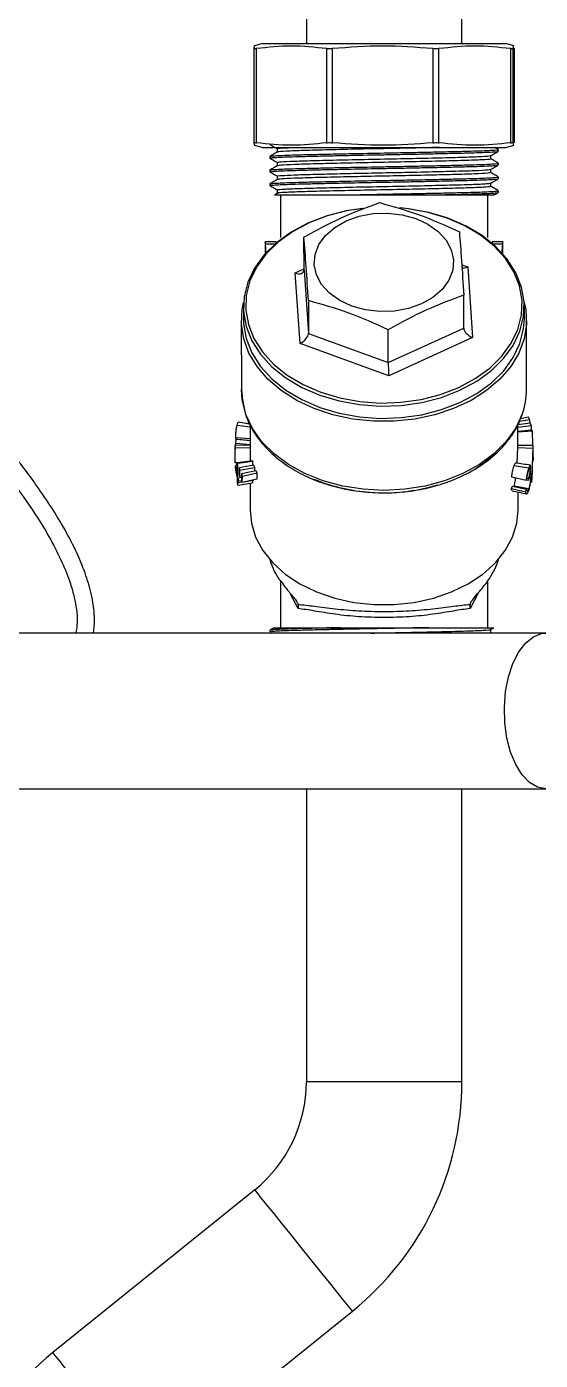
# Model space of a CAD drawing. Extents: x 75 to 2075, y 25 to 1460.
# Drawn here: x 486.9 to 561.2, y 741.3 to 933.9 of the extents above; entities that cross this region are included whole.
import ezdxf

# ---------------------------------------------------------------- set-up
doc = ezdxf.new("R2010")
doc.units = 0
doc.header["$LTSCALE"] = 5
doc.linetypes.add('SLD-KATı', pattern=[0])
doc.layers.get('0').update_dxf_attribs({"linetype": 'CONTINUOUS'})

msp = doc.modelspace()

# ---------------------------------------------------------------- linework, layer by layer
at = {"color": 7, "linetype": 'SLD-KATı'}
for p, q in [((527.377, 958.979), (527.377, 931.479)), ((549.877, 931.479), (549.877, 958.979)), ((519.876, 931.155), (519.8, 930.804)), ((519.8, 930.804), (519.8, 917.154)), ((521.044, 931.479), (519.873, 931.166)), ((520.156, 917.154), (520.156, 930.804)), ((521.044, 931.479), (526.06, 931.479)), ((526.06, 931.479), (556.211, 931.479)), ((530.296, 930.804), (530.296, 917.154)), ((531.176, 917.154), (531.176, 930.804)), ((545.673, 930.804), (545.673, 917.154)), ((546.56, 917.154), (546.56, 930.804)), ((557.381, 931.166), (556.211, 931.479)), ((556.922, 930.804), (556.922, 917.154)), ((557.298, 917.154), (557.298, 930.804)), ((557.455, 930.804), (557.455, 917.154)), ((519.8, 917.154), (519.876, 916.8)), ((519.874, 916.792), (521.044, 916.479)), ((521.044, 916.479), (556.211, 916.479)), ((522.102, 915.188), (522.102, 914.94)), ((523.176, 916.305), (523.176, 915.814)), ((554.078, 914.816), (554.078, 915.307)), ((555.144, 916.19), (554.644, 916.479)), ((555.152, 915.933), (555.152, 916.181)), ((556.211, 916.479), (557.38, 916.792)), ((523.176, 914.32), (523.176, 913.829)), ((554.078, 912.832), (554.078, 913.323)), ((555.152, 913.948), (555.152, 914.196)), ((522.102, 913.204), (522.102, 912.956)), ((523.176, 912.336), (523.176, 911.845)), ((554.078, 910.847), (554.078, 911.339)), ((555.152, 911.964), (555.152, 912.212)), ((522.102, 911.22), (522.102, 910.972)), ((523.185, 909.866), (522.761, 909.621)), ((523.176, 910.351), (523.176, 909.86)), ((523.627, 909.604), (523.627, 903.476)), ((544.799, 909.604), (532.152, 909.604)), ((553.627, 903.476), (553.627, 909.604)), ((555.152, 909.98), (555.152, 910.227)), ((523.02, 902.852), (521.43, 902.852)), ((521.44, 902.845), (521.44, 901.153)), ((521.565, 901.136), (521.45, 902.574)), ((527.042, 898.771), (527.038, 903.523)), ((555.824, 902.852), (554.234, 902.852)), ((555.676, 901.011), (555.804, 902.574)), ((555.815, 901.098), (555.815, 902.849)), ((526.462, 888.159), (525.759, 898.353)), ((527.042, 898.771), (527.675, 889.596)), ((550.729, 899.225), (551.433, 889.032)), ((527.671, 894.349), (527.675, 889.596)), ((550.148, 890.382), (550.144, 895.134)), ((518.283, 893.453), (518.285, 891.686)), ((558.91, 891.721), (558.908, 893.489)), ((517.973, 891.464), (517.981, 881.505)), ((539.228, 885.402), (539.224, 890.154)), ((539.228, 885.402), (550.148, 890.382)), ((559.231, 881.541), (559.223, 891.501)), ((527.675, 889.596), (539.228, 885.402)), ((551.433, 889.032), (539.299, 883.499)), ((539.299, 883.499), (526.462, 888.159)), ((538.585, 877.34), (538.585, 877.34)), ((538.635, 877.34), (538.635, 877.34)), ((559.8, 876.629), (557.986, 876.386)), ((558.207, 876.945), (559.64, 877.175)), ((559.527, 877.508), (558.343, 877.298)), ((559.64, 877.175), (559.63, 876.606)), ((517.362, 876.357), (519.236, 876.13)), ((519.236, 876.613), (519.239, 873.457)), ((557.989, 873.444), (557.986, 876.444)), ((557.986, 876.068), (559.885, 876.291)), ((560.02, 875.628), (557.987, 875.453)), ((557.987, 875.39), (560.031, 875.559)), ((559.885, 876.291), (559.877, 875.616)), ((560.031, 875.559), (560.104, 873.407)), ((517.052, 872.891), (517.052, 871.997)), ((519.244, 873.457), (517.057, 873.42)), ((517.057, 873.42), (517.069, 872.891)), ((517.075, 873.063), (519.26, 873.136)), ((517.077, 870.923), (517.075, 873.063)), ((517.172, 874.595), (519.238, 874.441)), ((517.178, 873.741), (519.238, 873.584)), ((519.26, 873.136), (519.261, 871.999)), ((557.886, 870.846), (557.965, 873.124)), ((557.965, 873.124), (560.15, 873.049)), ((560.169, 873.406), (557.982, 873.444)), ((560.15, 873.049), (559.963, 868.087)), ((560.028, 868.438), (560.169, 873.406)), ((517.426, 870.912), (517.077, 870.923)), ((517.432, 870.922), (517.097, 870.377)), ((519.581, 871.213), (517.432, 870.922)), ((517.451, 870.854), (519.598, 871.152)), ((517.453, 868.72), (517.451, 870.854)), ((519.24, 871.999), (519.241, 871.167)), ((519.598, 871.152), (519.598, 870.532)), ((560.177, 871.236), (560.107, 871.237)), ((560.139, 872.363), (560.177, 871.236)), ((560.178, 871.236), (560.178, 871.56)), ((517.171, 870.048), (517.365, 870.331)), ((517.365, 870.062), (517.171, 870.048)), ((517.365, 870.331), (517.366, 869.055)), ((519.779, 870.563), (517.653, 870.2)), ((517.653, 870.2), (517.671, 869.186)), ((517.755, 868.953), (517.772, 869.867)), ((517.996, 868.997), (517.755, 868.953)), ((517.772, 869.867), (519.887, 870.265)), ((520.081, 869.783), (517.989, 869.33)), ((517.989, 869.33), (518.011, 868.318)), ((518.113, 868.09), (518.135, 869.004)), ((518.135, 869.004), (520.213, 869.489)), ((519.887, 870.265), (519.878, 869.739)), ((520.213, 869.489), (520.193, 868.57)), ((559.545, 870.135), (557.421, 870.505)), ((559.74, 869.955), (559.602, 869.975)), ((517.366, 868.761), (517.367, 868.05)), ((518, 868.796), (517.453, 868.72)), ((517.454, 867.715), (517.453, 868.427)), ((517.454, 867.715), (519.601, 868.013)), ((517.572, 868.317), (518.009, 868.386)), ((517.573, 868.023), (517.572, 868.317)), ((518.105, 868.107), (517.573, 868.023)), ((520.193, 868.57), (518.113, 868.09)), ((519.707, 868.361), (518.368, 868.149)), ((519.243, 867.963), (519.247, 864.079)), ((519.6, 868.344), (519.601, 868.013)), ((519.707, 868.458), (519.707, 868.361)), ((557.034, 867.226), (559.114, 866.747)), ((559.162, 868.387), (557.077, 868.855)), ((559.255, 867.065), (557.161, 867.512)), ((557.371, 868.778), (557.371, 868.789)), ((557.371, 868.778), (557.625, 868.732)), ((557.427, 867.597), (559.551, 867.228)), ((559.188, 868.446), (559.488, 868.391)), ((559.3, 868.706), (559.488, 868.672)), ((559.488, 868.672), (559.488, 868.391)), ((559.62, 868.721), (559.798, 868.697)), ((557.997, 864.113), (557.995, 866.706)), ((559.308, 866.886), (559.356, 866.876)), ((523.627, 853.884), (523.627, 847.104)), ((553.627, 847.104), (553.627, 853.881)), ((562.017, 846.317), (481.277, 846.317)), ((522.102, 846.729), (522.102, 846.481)), ((522.111, 846.472), (522.379, 846.317)), ((532.428, 847.104), (545.075, 847.104)), ((554.069, 846.843), (554.494, 847.089)), ((554.078, 846.357), (554.078, 846.848)), ((554.157, 846.317), (554.078, 846.362)), ((481.277, 823.817), (562.017, 823.817)), ((527.377, 823.817), (527.377, 781.479)), ((549.877, 781.479), (549.877, 823.817)), ((519.923, 765.903), (490.718, 742.38)), ((504.832, 724.857), (534.037, 748.38))]:
    msp.add_line(p, q, dxfattribs=at)
at = {"color": 8, "linetype": 'SLD-KATı'}
for p, q in [((521.45, 902.574), (522.892, 902.574)), ((554.316, 902.574), (555.804, 902.574)), ((525.759, 898.353), (527.042, 898.938)), ((549.86, 899.541), (550.729, 899.225)), ((526.173, 849.882), (525.05, 852.064)), ((552.209, 852.096), (551.067, 849.882)), ((549.877, 781.479), (527.377, 781.479))]:
    msp.add_line(p, q, dxfattribs=at)
at = {"color": 7, "linetype": 'SLD-KATı', "flags": 128}
for points in [[(535.511, 907.666), (533.117, 907.3), (530.263, 906.566), (527.595, 905.541), (525.173, 904.245), (523.05, 902.709), (521.275, 900.967), (519.887, 899.057), (518.917, 897.023), (518.387, 894.909), (518.308, 892.763), (518.682, 890.632), (519.501, 888.566), (520.746, 886.608), (522.39, 884.805), (524.397, 883.194), (526.72, 881.814), (529.309, 880.693), (532.105, 879.858), (535.046, 879.328), (538.067, 879.113), (541.099, 879.219), (544.075, 879.643), (546.929, 880.376), (549.597, 881.402)], [(535.604, 907.674), (533.201, 907.308), (530.391, 906.586), (527.764, 905.576), (525.379, 904.3), (523.289, 902.788), (521.542, 901.073), (520.175, 899.192), (519.22, 897.189), (518.697, 895.107), (518.62, 892.994), (518.988, 890.897), (519.794, 888.862), (521.021, 886.935), (522.64, 885.159), (524.615, 883.573), (526.903, 882.214), (529.452, 881.111), (532.205, 880.289), (535.101, 879.766), (538.075, 879.555), (541.06, 879.659), (543.991, 880.077), (546.801, 880.799), (549.428, 881.809)], [(549.428, 881.809), (551.813, 883.084), (553.902, 884.596), (555.65, 886.312), (557.017, 888.192), (557.972, 890.196), (558.494, 892.277), (558.572, 894.39), (558.204, 896.488), (557.397, 898.522), (556.171, 900.45), (554.552, 902.226), (552.577, 903.811), (550.289, 905.171), (547.74, 906.274), (544.987, 907.096), (542.091, 907.618), (540.878, 907.743)], [(549.597, 881.402), (552.019, 882.697), (554.142, 884.233), (555.916, 885.976), (557.305, 887.885), (558.275, 889.92), (558.805, 892.034), (558.884, 894.18), (558.51, 896.31), (557.691, 898.377), (556.446, 900.334), (554.801, 902.138), (552.795, 903.748), (550.472, 905.129), (547.883, 906.249), (545.087, 907.084), (542.146, 907.615), (540.936, 907.74)], [(544.052, 893.888), (542.17, 893.215), (540.132, 892.834), (538.026, 892.76), (535.945, 892.998), (533.98, 893.536), (532.216, 894.352), (530.731, 895.409), (529.589, 896.661), (528.841, 898.055), (528.519, 899.528), (528.636, 901.016), (529.189, 902.455), (530.153, 903.781), (531.486, 904.936), (533.129, 905.871), (535.011, 906.544), (537.049, 906.925), (539.154, 906.999), (541.235, 906.761), (543.201, 906.223), (544.965, 905.407), (546.45, 904.35), (547.591, 903.097), (548.34, 901.704), (548.662, 900.231), (548.544, 898.743), (547.991, 897.304), (547.027, 895.978), (545.695, 894.823), (544.052, 893.888)], [(558.889, 894.103), (559.1, 893.078), (559.208, 890.95), (558.877, 888.834), (558.114, 886.774), (556.935, 884.814), (555.364, 882.997), (553.437, 881.36), (551.193, 879.939), (548.681, 878.765), (545.954, 877.861), (543.07, 877.247), (540.09, 876.937), (537.079, 876.937), (534.101, 877.247), (531.218, 877.861), (528.492, 878.765), (525.982, 879.939), (523.741, 881.36), (521.816, 882.997), (520.249, 884.814), (519.073, 886.774), (518.313, 888.834), (517.986, 890.95), (518.098, 893.078), (518.301, 894.067)], [(518.285, 891.686), (518.309, 890.995), (518.683, 888.865), (519.502, 886.798), (520.748, 884.841), (522.392, 883.037), (524.398, 881.427), (526.722, 880.046), (529.31, 878.926), (532.107, 878.091), (535.048, 877.56), (538.068, 877.345), (541.101, 877.451), (544.077, 877.875), (546.931, 878.609), (549.599, 879.634)], [(549.599, 879.634), (552.021, 880.93), (554.143, 882.466), (555.918, 884.208), (557.306, 886.118), (558.276, 888.152), (558.807, 890.266), (558.91, 891.721)], [(519.247, 864.079), (519.428, 862.219), (520.043, 860.2), (521.081, 858.27), (522.517, 856.473), (524.319, 854.848), (526.445, 853.434), (528.849, 852.262), (531.475, 851.359), (534.263, 850.745), (537.15, 850.435), (540.07, 850.435), (542.958, 850.745), (545.747, 851.359), (548.374, 852.262), (550.779, 853.434), (552.909, 854.848), (554.714, 856.473), (556.153, 858.27), (557.194, 860.2), (557.812, 862.219), (557.997, 864.113)]]:
    msp.add_lwpolyline(points, dxfattribs=at)
at = {"color": 8, "linetype": 'SLD-KATı', "flags": 128}
for points in [[(558.58, 877.896), (557.617, 875.875), (556.244, 873.971), (554.492, 872.229), (552.4, 870.686), (550.012, 869.377), (547.378, 868.328), (544.557, 867.562), (541.607, 867.095), (538.594, 866.939), (535.58, 867.095), (532.632, 867.562), (529.812, 868.328), (527.18, 869.377), (524.794, 870.686), (522.704, 872.229), (520.956, 873.971), (519.586, 875.875), (518.625, 877.9), (518.093, 880.003), (517.981, 881.505)], [(554.683, 872.352), (552.909, 870.756), (551.684, 869.889)], [(562.017, 823.817), (560.808, 824.047), (559.648, 824.728), (558.586, 825.833), (557.663, 827.316), (556.919, 829.116), (556.384, 831.159), (556.079, 833.363), (556.018, 835.636), (556.202, 837.887), (556.624, 840.021), (557.267, 841.953), (558.104, 843.603), (559.102, 844.903), (560.219, 845.801), (561.41, 846.259), (562.04, 846.317)], [(534.037, 748.38), (533.892, 748.56), (533.465, 749.09), (532.772, 749.951), (531.842, 751.105), (530.713, 752.507), (529.431, 754.099), (528.048, 755.815), (526.622, 757.586), (525.211, 759.338), (523.872, 761), (522.66, 762.505), (521.625, 763.79), (520.81, 764.802), (520.246, 765.501), (519.959, 765.858), (519.923, 765.903)], [(504.832, 724.857), (504.687, 725.037), (504.26, 725.567), (503.567, 726.428), (502.637, 727.583), (501.508, 728.984), (500.226, 730.576), (498.843, 732.292), (497.417, 734.063), (496.006, 735.815), (494.667, 737.477), (493.455, 738.982), (492.42, 740.267), (491.605, 741.279), (491.042, 741.979), (490.754, 742.335), (490.718, 742.38)]]:
    msp.add_lwpolyline(points, dxfattribs=at)
at = {"color": 7, "linetype": 'SLD-KATı'}
for centre, radius, start, end in [((548.616, 881.557), 10.616, 339.82428, 359.91544), ((548.581, 873.622), 11.615, 17.81383, 19.54768), ((548.786, 873.686), 11.401, 13.21097, 14.96253), ((546.046, 873.246), 14.175, 9.39185, 9.6737), ((527.861, 873.779), 10.81, 181.90427, 183.79787), ((528.912, 873.778), 9.674, 181.90067, 183.80156), ((548.371, 873.791), 9.617, 356.02003, 357.93238), ((549.41, 873.795), 10.766, 356.02467, 357.92589), ((527.301, 873.577), 10.22, 195.05748, 195.45276), ((532.406, 874.679), 13.285, 195.12594, 195.39907), ((528.058, 871.373), 11.006, 185.18955, 193.72481), ((528.128, 871.68), 11.078, 188.47447, 193.70932), ((528.833, 874.018), 11.814, 198.85924, 200.57352), ((528.854, 873.064), 11.836, 199.12369, 200.32408), ((529.049, 874.098), 12.044, 203.31942, 205.02068), ((529.85, 874.004), 10.642, 198.86251, 200.57261), ((530.235, 874.163), 11.058, 203.33464, 204.99971), ((528.333, 870.722), 11.287, 193.69415, 195.44998), ((528.498, 871.772), 11.459, 195.44786, 197.55348), ((528.545, 871.493), 11.508, 195.45232, 197.54902), ((529.281, 873.238), 12.298, 203.58148, 204.74458), ((538.227, 892.332), 25.694, 247.59699, 265.19929), ((538.828, 893.125), 26.493, 277.01765, 286.6265), ((547.049, 871.834), 10.998, 335.22805, 336.85874), ((547.708, 872.006), 12.56, 335.2449, 336.83385), ((548.124, 873.354), 12.104, 335.76928, 337.4867), ((549.103, 870.278), 11.078, 348.59414, 350.44119), ((531.382, 859.655), 9.68, 196.26051, 214.15943), ((545.857, 859.673), 9.693, 325.76631, 343.83297), ((507.377, 781.479), 20, 308.84955, 0), ((507.377, 781.479), 42.5, 308.84955, 0), ((517.377, 709.282), 42.5, 128.84955, 180)]:
    msp.add_arc(centre, radius, start, end, dxfattribs=at)
for centre, major_axis, ratio, start_param, end_param in [((525.758, 899.237), (1.216, -0.724), 0.5658657, 5.037973, 6.6087693), ((550.729, 900.109), (1.123, 0.846), 0.542542, 3.4809341, 4.324985), ((551.432, 889.915), (1.216, -0.724), 0.5658657, 3.4671766, 5.037973), ((526.461, 889.043), (1.123, 0.846), 0.542542, 4.324985, 5.8957813), ((539.298, 884.382), (-0.054, 1.349), 0.0336564, 0.712988, 2.2837843)]:
    msp.add_ellipse(centre, major_axis=major_axis, ratio=ratio, start_param=start_param, end_param=end_param, dxfattribs=at)
for points, knots in [([(496.591, 846.317), (496.66, 846.964), (496.8, 848.278), (496.608, 850.207), (496.195, 852.455), (495.377, 855.161), (494.024, 858.356), (491.713, 862.714), (488.472, 867.637), (484.205, 873.186), (479.716, 878.433), (475, 883.504), (470.005, 888.543), (464.898, 893.421), (459.695, 898.157), (454.516, 902.688), (449.15, 907.212), (443.377, 911.903), (437.447, 916.542), (431.569, 920.975), (425.833, 925.141), (420.272, 929.025), (415.817, 932.001), (412.455, 934.164), (409.952, 935.731), (407.503, 937.213), (404.981, 938.681), (402.407, 940.104), (399.672, 941.515), (398.092, 942.21), (397.241, 942.584)], [0, 0, 0, 0, 0.0138803, 0.028194, 0.0412216, 0.0626625, 0.087892, 0.1138053, 0.164805, 0.2081316, 0.2549721, 0.3025628, 0.3450129, 0.3941891, 0.4402702, 0.481455, 0.5271779, 0.575581, 0.6248065, 0.6726794, 0.7189884, 0.7649775, 0.8102895, 0.8322728, 0.8538541, 0.8785789, 0.9019658, 0.9296875, 0.9621268, 1, 1, 1, 1]), ([(396.28, 940.276), (397.077, 939.926), (398.56, 939.274), (401.278, 937.875), (404.002, 936.365), (406.62, 934.829), (408.925, 933.425), (411.063, 932.085), (414.133, 930.114), (418.33, 927.321), (423.682, 923.602), (429.202, 919.613), (434.863, 915.37), (440.598, 910.914), (446.243, 906.366), (451.534, 901.946), (456.555, 897.599), (461.334, 893.304), (465.915, 889.013), (470.102, 884.913), (474.13, 880.779), (478.048, 876.528), (481.788, 872.163), (485.317, 867.671), (488.169, 863.594), (490.439, 859.81), (492.051, 856.646), (493.166, 853.852), (493.822, 851.562), (494.156, 849.681), (494.311, 847.953), (494.127, 846.821), (494.045, 846.317)], [0, 0, 0, 0, 0.0371582, 0.0691301, 0.1015733, 0.1281017, 0.1490081, 0.168115, 0.1875342, 0.2319503, 0.2771329, 0.3225206, 0.3692504, 0.4175036, 0.4653273, 0.5112937, 0.552548, 0.5956697, 0.6378058, 0.6766795, 0.7121808, 0.7532252, 0.7930251, 0.8288319, 0.87024, 0.8960955, 0.9215609, 0.9458315, 0.9610986, 0.9737923, 0.9883247, 1, 1, 1, 1]), ([(519.8, 930.804), (519.811, 930.794), (519.835, 930.774), (519.993, 930.783), (520.12, 930.8), (520.156, 930.804)], [0, 0, 0, 0, 0.4171146, 0.8343239, 1, 1, 1, 1]), ([(520.156, 930.804), (521.846, 930.985), (525.226, 931.348), (528.606, 930.985), (530.296, 930.804)], [0, 0, 0, 0, 0.49999961, 1, 1, 1, 1]), ([(530.296, 930.804), (530.401, 930.794), (530.61, 930.774), (530.933, 930.783), (531.122, 930.8), (531.176, 930.804)], [0, 0, 0, 0, 0.417112, 0.83432592, 1, 1, 1, 1]), ([(531.176, 930.804), (533.58, 930.985), (538.412, 931.348), (543.245, 930.986), (545.673, 930.804)], [0, 0, 0, 0, 0.4975917, 1, 1, 1, 1]), ([(545.673, 930.804), (545.809, 930.794), (546.082, 930.774), (546.38, 930.783), (546.52, 930.8), (546.56, 930.804)], [0, 0, 0, 0, 0.4171105, 0.8343217, 1, 1, 1, 1]), ([(546.56, 930.804), (548.279, 930.985), (551.733, 931.348), (555.187, 930.986), (556.922, 930.804)], [0, 0, 0, 0, 0.4975905, 1, 1, 1, 1]), ([(556.922, 930.804), (557.01, 930.794), (557.187, 930.774), (557.285, 930.783), (557.295, 930.8), (557.298, 930.804)], [0, 0, 0, 0, 0.417111, 0.834318, 1, 1, 1, 1]), ([(557.298, 930.804), (557.324, 931.042), (557.35, 931.287), (557.377, 931.159), (557.378, 931.155)], [0, 0, 0, 0, 0.9681213, 1, 1, 1, 1]), ([(519.8, 917.154), (519.811, 917.164), (519.835, 917.184), (519.993, 917.175), (520.12, 917.159), (520.156, 917.154)], [0, 0, 0, 0, 0.4171129, 0.8343228, 1, 1, 1, 1]), ([(530.296, 917.154), (528.606, 916.973), (525.226, 916.61), (521.846, 916.973), (520.156, 917.154)], [0, 0, 0, 0, 0.50000039, 1, 1, 1, 1]), ([(530.296, 917.154), (530.401, 917.164), (530.61, 917.184), (530.933, 917.175), (531.122, 917.159), (531.176, 917.154)], [0, 0, 0, 0, 0.41711026, 0.83432489, 1, 1, 1, 1]), ([(545.673, 917.154), (543.268, 916.973), (538.436, 916.61), (533.604, 916.972), (531.176, 917.154)], [0, 0, 0, 0, 0.4975904, 1, 1, 1, 1]), ([(545.673, 917.154), (545.809, 917.164), (546.082, 917.184), (546.38, 917.175), (546.52, 917.159), (546.56, 917.154)], [0, 0, 0, 0, 0.4171088, 0.8343207, 1, 1, 1, 1]), ([(556.922, 917.154), (555.203, 916.973), (551.75, 916.61), (548.296, 916.972), (546.56, 917.154)], [0, 0, 0, 0, 0.49759139, 1, 1, 1, 1]), ([(556.922, 917.154), (557.01, 917.164), (557.187, 917.184), (557.285, 917.175), (557.295, 917.159), (557.298, 917.154)], [0, 0, 0, 0, 0.4171093, 0.834317, 1, 1, 1, 1]), ([(557.378, 916.8), (557.378, 916.797), (557.351, 916.67), (557.324, 916.915), (557.298, 917.154)], [0, 0, 0, 0, 0.02250121, 1, 1, 1, 1]), ([(523.186, 915.819), (523.006, 915.715), (522.648, 915.509), (522.29, 915.302), (522.111, 915.198)], [0, 0, 0, 0, 0.4999999, 1, 1, 1, 1]), ([(522.122, 916.909), (522.297, 916.807), (522.649, 916.604), (523, 916.401), (523.176, 916.3)], [0, 0, 0, 0, 0.4989853, 1, 1, 1, 1]), ([(522.159, 914.94), (522.15, 914.95), (522.126, 914.976), (522.6, 915.022), (523.536, 915.077), (524.911, 915.131), (526.684, 915.183), (528.781, 915.234), (531.177, 915.289), (534.415, 915.357), (537.877, 915.423), (541.258, 915.485), (543.861, 915.537), (546.358, 915.59), (548.698, 915.644), (550.763, 915.694), (552.499, 915.747), (553.834, 915.802), (554.722, 915.857), (555.15, 915.9), (555.108, 915.925), (555.096, 915.933)], [0, 0, 0, 0, 0.0291613, 0.0836443, 0.1365911, 0.1910733, 0.2440216, 0.2985052, 0.3514521, 0.405934, 0.4995997, 0.5505858, 0.6015713, 0.6539232, 0.706871, 0.7613549, 0.8143017, 0.8687841, 0.9217311, 0.9762137, 1, 1, 1, 1]), ([(522.163, 915.198), (522.16, 915.204), (522.147, 915.228), (522.606, 915.27), (523.534, 915.325), (524.911, 915.379), (526.684, 915.431), (528.781, 915.482), (531.177, 915.537), (534.415, 915.605), (537.877, 915.671), (541.258, 915.733), (543.861, 915.785), (546.358, 915.838), (548.698, 915.892), (550.763, 915.943), (552.499, 915.995), (553.834, 916.05), (554.722, 916.105), (555.15, 916.148), (555.108, 916.173), (555.096, 916.181)], [0, 0, 0, 0, 0.0190562, 0.0741063, 0.1276042, 0.1826534, 0.2361529, 0.2912036, 0.3447016, 0.3997506, 0.4943912, 0.545908, 0.5974242, 0.650321, 0.70382, 0.7588709, 0.8123689, 0.8674183, 0.9209164, 0.9759662, 1, 1, 1, 1]), ([(523.245, 914.32), (523.326, 914.348), (523.499, 914.407), (525.497, 914.505), (528.667, 914.597), (532.791, 914.696), (537.451, 914.795), (542.23, 914.887), (546.65, 914.989), (550.366, 915.081), (552.881, 915.179), (554.089, 915.254), (553.959, 915.294), (553.933, 915.302)], [0, 0, 0, 0, 0.0871774, 0.1867121, 0.2840641, 0.3831319, 0.4820097, 0.5794899, 0.6790501, 0.7766315, 0.8753792, 0.9745477, 1, 1, 1, 1]), ([(523.339, 916.304), (523.298, 916.315), (523.142, 916.358), (523.931, 916.418), (525.224, 916.465), (525.615, 916.479)], [0, 0, 0, 0, 0.1971621, 0.756488, 1, 1, 1, 1]), ([(546.623, 916.479), (545.868, 916.461), (543.787, 916.409), (539.709, 916.325), (534.96, 916.233), (530.541, 916.131), (526.84, 916.038), (524.346, 915.941), (523.155, 915.866), (523.29, 915.827), (523.316, 915.819)], [0, 0, 0, 0, 0.0836665, 0.230912, 0.3761377, 0.5244356, 0.6697554, 0.8168799, 0.9645667, 1, 1, 1, 1]), ([(554.069, 915.302), (554.248, 915.406), (554.607, 915.613), (554.965, 915.82), (555.144, 915.923)], [0, 0, 0, 0, 0.4999868, 1, 1, 1, 1]), ([(523.185, 913.834), (523.006, 913.731), (522.648, 913.524), (522.29, 913.317), (522.11, 913.214)], [0, 0, 0, 0, 0.4999934, 1, 1, 1, 1]), ([(522.111, 914.931), (522.29, 914.827), (522.645, 914.622), (523, 914.417), (523.176, 914.315)], [0, 0, 0, 0, 0.5041964, 1, 1, 1, 1]), ([(522.159, 912.956), (522.15, 912.965), (522.126, 912.992), (522.6, 913.037), (523.536, 913.092), (524.911, 913.147), (526.684, 913.199), (528.781, 913.25), (531.177, 913.304), (534.415, 913.373), (537.877, 913.438), (541.258, 913.501), (543.861, 913.553), (546.358, 913.606), (548.698, 913.66), (550.763, 913.71), (552.499, 913.763), (553.834, 913.817), (554.722, 913.872), (555.15, 913.916), (555.108, 913.941), (555.096, 913.948)], [0, 0, 0, 0, 0.0291613, 0.0836443, 0.1365911, 0.1910733, 0.2440216, 0.2985052, 0.3514521, 0.405934, 0.4995997, 0.5505858, 0.6015713, 0.6539232, 0.706871, 0.7613549, 0.8143017, 0.8687841, 0.9217311, 0.9762137, 1, 1, 1, 1]), ([(522.163, 913.214), (522.16, 913.22), (522.146, 913.243), (522.606, 913.285), (523.534, 913.34), (524.911, 913.395), (526.684, 913.447), (528.781, 913.498), (531.177, 913.552), (534.415, 913.621), (537.877, 913.686), (541.258, 913.749), (543.861, 913.801), (546.358, 913.854), (548.698, 913.908), (550.763, 913.958), (552.499, 914.011), (553.834, 914.065), (554.722, 914.12), (555.15, 914.164), (555.108, 914.189), (555.096, 914.196)], [0, 0, 0, 0, 0.0193069, 0.074343, 0.1278272, 0.1828624, 0.2363482, 0.2913848, 0.3448691, 0.399904, 0.4945204, 0.5460241, 0.5975271, 0.6504104, 0.7038957, 0.7589326, 0.8124168, 0.8674522, 0.9209367, 0.9759723, 1, 1, 1, 1]), ([(523.222, 912.335), (523.207, 912.338), (523.023, 912.369), (523.739, 912.428), (525.422, 912.518), (528.196, 912.6), (531.703, 912.686), (535.73, 912.776), (540.144, 912.86), (544.622, 912.956), (548.721, 913.055), (551.842, 913.146), (553.729, 913.24), (553.873, 913.294), (553.934, 913.317)], [0, 0, 0, 0, 0.0077261, 0.0950994, 0.1836245, 0.2702378, 0.3579041, 0.4463519, 0.5328001, 0.6317232, 0.7306447, 0.8280019, 0.9274988, 1, 1, 1, 1]), ([(553.913, 914.816), (553.956, 914.805), (554.115, 914.762), (552.893, 914.683), (550.363, 914.585), (546.65, 914.493), (542.23, 914.391), (537.451, 914.298), (532.791, 914.2), (528.665, 914.101), (525.503, 914.009), (523.556, 913.915), (523.382, 913.859), (523.307, 913.835)], [0, 0, 0, 0, 0.0362969, 0.1354788, 0.23424, 0.3318346, 0.4314083, 0.5289019, 0.627793, 0.7268744, 0.8242396, 0.9237878, 1, 1, 1, 1]), ([(554.069, 913.318), (554.248, 913.421), (554.607, 913.628), (554.965, 913.835), (555.144, 913.939)], [0, 0, 0, 0, 0.4999868, 1, 1, 1, 1]), ([(555.144, 914.206), (554.964, 914.309), (554.609, 914.515), (554.254, 914.72), (554.078, 914.821)], [0, 0, 0, 0, 0.5043326, 1, 1, 1, 1]), ([(522.111, 912.946), (522.29, 912.843), (522.645, 912.638), (523, 912.433), (523.176, 912.331)], [0, 0, 0, 0, 0.5041899, 1, 1, 1, 1]), ([(523.186, 911.85), (523.006, 911.747), (522.648, 911.54), (522.29, 911.333), (522.111, 911.229)], [0, 0, 0, 0, 0.4999719, 1, 1, 1, 1]), ([(522.159, 910.972), (522.15, 910.981), (522.126, 911.007), (522.6, 911.053), (523.536, 911.108), (524.911, 911.162), (526.684, 911.215), (528.781, 911.265), (531.177, 911.32), (534.415, 911.389), (537.877, 911.454), (541.258, 911.516), (543.861, 911.568), (546.358, 911.622), (548.698, 911.675), (550.763, 911.726), (552.499, 911.779), (553.834, 911.833), (554.722, 911.888), (555.15, 911.931), (555.108, 911.956), (555.096, 911.964)], [0, 0, 0, 0, 0.0291613, 0.0836444, 0.1365911, 0.1910733, 0.2440216, 0.2985052, 0.3514521, 0.405934, 0.4995997, 0.5505858, 0.6015713, 0.6539232, 0.706871, 0.7613549, 0.8143017, 0.8687841, 0.9217311, 0.9762137, 1, 1, 1, 1]), ([(522.163, 911.23), (522.16, 911.235), (522.147, 911.259), (522.606, 911.301), (523.534, 911.356), (524.911, 911.41), (526.684, 911.463), (528.781, 911.514), (531.177, 911.568), (534.415, 911.637), (537.877, 911.702), (541.258, 911.764), (543.861, 911.816), (546.358, 911.87), (548.698, 911.923), (550.763, 911.974), (552.499, 912.027), (553.834, 912.081), (554.722, 912.136), (555.15, 912.18), (555.108, 912.204), (555.096, 912.212)], [0, 0, 0, 0, 0.0190536, 0.0741039, 0.1276019, 0.1826513, 0.2361509, 0.2912018, 0.3446999, 0.399749, 0.4943899, 0.5459068, 0.5974231, 0.6503201, 0.7038192, 0.7588703, 0.8123684, 0.867418, 0.9209163, 0.9759661, 1, 1, 1, 1]), ([(553.989, 912.831), (553.924, 912.805), (553.782, 912.747), (551.848, 912.65), (548.72, 912.558), (544.622, 912.46), (540.145, 912.364), (535.729, 912.28), (531.705, 912.19), (528.187, 912.104), (525.457, 912.022), (523.63, 911.933), (523.344, 911.877), (523.205, 911.85)], [0, 0, 0, 0, 0.0831492, 0.1826813, 0.2800731, 0.3790296, 0.4779879, 0.5644668, 0.652946, 0.7406433, 0.8272873, 0.9158438, 1, 1, 1, 1]), ([(523.315, 910.351), (523.274, 910.359), (523.078, 910.399), (524.173, 910.474), (526.556, 910.573), (530.172, 910.665), (534.532, 910.767), (539.296, 910.86), (543.99, 910.957), (548.189, 911.057), (551.472, 911.148), (553.603, 911.246), (553.872, 911.305), (553.997, 911.333)], [0, 0, 0, 0, 0.0261153, 0.1250692, 0.2240674, 0.3214623, 0.42101, 0.5187121, 0.6173161, 0.7165744, 0.8138347, 0.9132955, 1, 1, 1, 1]), ([(554.069, 911.333), (554.248, 911.437), (554.607, 911.644), (554.965, 911.851), (555.144, 911.954)], [0, 0, 0, 0, 0.4999933, 1, 1, 1, 1]), ([(555.144, 912.221), (554.965, 912.325), (554.609, 912.53), (554.254, 912.735), (554.078, 912.837)], [0, 0, 0, 0, 0.5042513, 1, 1, 1, 1]), ([(522.111, 910.962), (522.29, 910.859), (522.645, 910.653), (523, 910.448), (523.176, 910.346)], [0, 0, 0, 0, 0.5041833, 1, 1, 1, 1]), ([(532.152, 909.604), (531.37, 909.604), (529.806, 909.604), (527.728, 909.604), (525.918, 909.604), (524.445, 909.604), (523.412, 909.604), (522.814, 909.604), (522.784, 909.604), (522.77, 909.604)], [0, 0, 0, 0, 0.143701, 0.2874024, 0.4349894, 0.5829333, 0.735336, 0.8805984, 1, 1, 1, 1]), ([(554.072, 910.847), (553.937, 910.816), (553.664, 910.753), (551.477, 910.652), (548.187, 910.561), (543.991, 910.461), (539.296, 910.364), (534.532, 910.271), (530.173, 910.169), (526.552, 910.077), (524.187, 909.978), (523.096, 909.907), (523.257, 909.87), (523.278, 909.866)], [0, 0, 0, 0, 0.0973141, 0.1968141, 0.2941127, 0.39341, 0.4920528, 0.5897933, 0.6893801, 0.7868134, 0.8858505, 0.9848433, 1, 1, 1, 1]), ([(532.152, 909.604), (532.98, 909.622), (535.054, 909.665), (538.169, 909.723), (541.258, 909.78), (543.861, 909.832), (546.358, 909.885), (548.698, 909.939), (550.763, 909.989), (552.499, 910.042), (553.834, 910.097), (554.722, 910.152), (555.15, 910.195), (555.108, 910.22), (555.096, 910.227)], [0, 0, 0, 0, 0.08115981, 0.20345739, 0.28461762, 0.36577688, 0.44911129, 0.53339418, 0.62012223, 0.70440351, 0.79112909, 0.87541079, 0.96213678, 1, 1, 1, 1]), ([(544.799, 909.604), (545.602, 909.621), (547.208, 909.656), (549.374, 909.707), (551.296, 909.756), (552.905, 909.809), (554.129, 909.864), (554.88, 909.919), (555.202, 909.956), (555.13, 909.977), (555.12, 909.98)], [0, 0, 0, 0, 0.1347963, 0.2695929, 0.4080004, 0.5479815, 0.6920216, 0.8320049, 0.9760475, 1, 1, 1, 1]), ([(554.475, 909.604), (554.486, 909.604), (554.552, 909.604), (554.245, 909.604), (553.539, 909.604), (552.358, 909.604), (550.797, 909.604), (548.865, 909.604), (546.846, 909.604), (545.411, 909.604), (544.799, 909.604)], [0, 0, 0, 0, 0.02885652, 0.16849562, 0.31200184, 0.45473722, 0.6016114, 0.74434087, 0.89102411, 1, 1, 1, 1]), ([(555.144, 910.237), (554.964, 910.341), (554.609, 910.546), (554.254, 910.751), (554.078, 910.853)], [0, 0, 0, 0, 0.5043413, 1, 1, 1, 1]), ([(554.484, 909.588), (554.525, 909.612), (554.745, 909.739), (554.965, 909.866), (555.144, 909.97)], [0, 0, 0, 0, 0.18619664, 1, 1, 1, 1]), ([(527.038, 903.523), (528.858, 904.518), (532.497, 906.508), (536.138, 907.838), (537.958, 908.503)], [0, 0, 0, 0, 0.4999999, 1, 1, 1, 1]), ([(537.958, 908.503), (539.865, 907.975), (543.715, 906.907), (547.567, 905.18), (549.511, 904.309)], [0, 0, 0, 0, 0.4952155, 1, 1, 1, 1]), ([(549.511, 904.309), (549.615, 902.958), (549.826, 900.231), (550.037, 896.844), (550.144, 895.134)], [0, 0, 0, 0, 0.4952158, 1, 1, 1, 1]), ([(521.45, 902.574), (521.448, 902.63), (521.445, 902.742), (521.44, 902.835), (521.44, 902.842), (521.44, 902.845)], [0, 0, 0, 0, 0.3497358, 0.6982289, 1, 1, 1, 1]), ([(527.671, 894.349), (527.566, 896.027), (527.355, 899.416), (527.144, 902.146), (527.038, 903.523)], [0, 0, 0, 0, 0.4952171, 1, 1, 1, 1]), ([(555.804, 902.574), (555.806, 902.63), (555.809, 902.743), (555.814, 902.838), (555.814, 902.845), (555.815, 902.849)], [0, 0, 0, 0, 0.3343627, 0.6675417, 1, 1, 1, 1]), ([(539.224, 890.154), (537.317, 891.011), (533.466, 892.739), (529.615, 893.809), (527.671, 894.349)], [0, 0, 0, 0, 0.4952167, 1, 1, 1, 1]), ([(550.144, 895.134), (548.324, 894.469), (544.683, 893.139), (541.044, 891.149), (539.224, 890.154)], [0, 0, 0, 0, 0.5000005, 1, 1, 1, 1]), ([(517.981, 881.506), (518.121, 880.186), (518.383, 877.703), (520.22, 874.486), (522.501, 872.019), (525.038, 870.154), (527.762, 868.721), (530.699, 867.648), (533.786, 866.932), (536.94, 866.575), (540.085, 866.568), (543.148, 866.895), (546.104, 867.543), (549.147, 868.588), (552.42, 870.263), (555.083, 872.368), (556.957, 874.606), (558.019, 876.271), (558.376, 877.381), (558.5, 877.764)], [0, 0, 0, 0, 0.08949399, 0.1683127, 0.23645993, 0.29513817, 0.35159253, 0.40715212, 0.46183327, 0.51565869, 0.56867217, 0.62089249, 0.67233161, 0.72503943, 0.79152009, 0.87401529, 0.92141548, 0.97288127, 1, 1, 1, 1]), ([(517.362, 876.357), (517.396, 876.478), (517.463, 876.708), (517.539, 876.819), (517.562, 876.783), (517.563, 876.782)], [0, 0, 0, 0, 0.5174047, 0.9848842, 1, 1, 1, 1]), ([(519.236, 876.525), (519.033, 876.556), (518.471, 876.643), (517.909, 876.731), (517.551, 876.787)], [0, 0, 0, 0, 0.36172784, 1, 1, 1, 1]), ([(517.172, 874.595), (517.173, 874.692), (517.176, 874.881), (517.199, 875.243), (517.238, 875.66), (517.294, 876.053), (517.342, 876.271), (517.362, 876.357)], [0, 0, 0, 0, 0.1853494, 0.3620053, 0.548835, 0.8221788, 1, 1, 1, 1]), ([(517.159, 873.421), (517.159, 873.43), (517.163, 873.528), (517.171, 873.639), (517.178, 873.741)], [0, 0, 0, 0, 0.0868109, 1, 1, 1, 1]), ([(517.197, 874.339), (517.191, 874.351), (517.177, 874.374), (517.173, 874.495), (517.172, 874.579), (517.172, 874.595)], [0, 0, 0, 0, 0.4248467, 0.8880219, 1, 1, 1, 1]), ([(517.178, 873.741), (517.185, 873.828), (517.197, 873.985), (517.218, 874.184), (517.232, 874.29), (517.238, 874.333)], [0, 0, 0, 0, 0.4284744, 0.7726803, 1, 1, 1, 1]), ([(517.184, 874.337), (517.551, 874.307), (518.236, 874.25), (518.92, 874.192), (519.238, 874.166)], [0, 0, 0, 0, 0.5358788, 1, 1, 1, 1]), ([(557.421, 870.505), (557.46, 870.609), (557.538, 870.816), (557.591, 870.861), (557.618, 870.883)], [0, 0, 0, 0, 0.498857, 1, 1, 1, 1]), ([(559.781, 870.583), (559.419, 870.633), (558.693, 870.734), (557.968, 870.835), (557.605, 870.885)], [0, 0, 0, 0, 0.50000394, 1, 1, 1, 1]), ([(557.077, 868.855), (557.096, 869.039), (557.127, 869.348), (557.228, 869.839), (557.327, 870.223), (557.392, 870.416), (557.421, 870.505)], [0, 0, 0, 0, 0.3395077, 0.5709902, 0.8027582, 1, 1, 1, 1]), ([(559.545, 870.135), (559.495, 869.984), (559.4, 869.697), (559.273, 869.168), (559.196, 868.725), (559.172, 868.489), (559.162, 868.387)], [0, 0, 0, 0, 0.3063969, 0.5832531, 0.820265, 1, 1, 1, 1]), ([(559.306, 868.72), (559.323, 868.859), (559.353, 869.087), (559.422, 869.423), (559.486, 869.662), (559.527, 869.783), (559.545, 869.837)], [0, 0, 0, 0, 0.3614975, 0.5909546, 0.8200895, 1, 1, 1, 1]), ([(559.74, 869.955), (559.738, 869.89), (559.734, 869.769), (559.705, 869.529), (559.649, 869.223), (559.574, 868.922), (559.512, 868.741), (559.488, 868.672)], [0, 0, 0, 0, 0.1642399, 0.3083979, 0.4833071, 0.8028212, 1, 1, 1, 1]), ([(559.488, 868.391), (559.547, 868.549), (559.633, 868.779), (559.724, 868.942), (559.771, 868.938), (559.795, 868.844), (559.797, 868.735), (559.798, 868.697)], [0, 0, 0, 0, 0.3835663, 0.5611692, 0.7395948, 0.9097455, 1, 1, 1, 1]), ([(559.835, 870.302), (559.832, 870.377), (559.827, 870.525), (559.789, 870.601), (559.726, 870.564), (559.642, 870.402), (559.572, 870.21), (559.545, 870.135)], [0, 0, 0, 0, 0.1853323, 0.3619825, 0.5488245, 0.8221738, 1, 1, 1, 1]), ([(559.545, 869.837), (559.579, 869.927), (559.635, 870.078), (559.694, 870.141), (559.726, 870.121), (559.739, 870.046), (559.74, 869.98), (559.74, 869.955)], [0, 0, 0, 0, 0.3451211, 0.5738075, 0.7616858, 0.9118454, 1, 1, 1, 1]), ([(559.55, 866.925), (559.61, 867.122), (559.708, 867.448), (559.806, 868.036), (559.858, 868.507), (559.879, 868.851), (559.881, 869.002), (559.882, 869.053)], [0, 0, 0, 0, 0.3235474, 0.533449, 0.7440384, 0.9146137, 1, 1, 1, 1]), ([(559.717, 869.245), (559.744, 869.398), (559.788, 869.647), (559.825, 870.002), (559.834, 870.194), (559.835, 870.284), (559.835, 870.302)], [0, 0, 0, 0, 0.4155054, 0.6755741, 0.9368145, 1, 1, 1, 1]), ([(559.827, 869.379), (559.815, 869.378), (559.795, 869.378), (559.757, 869.325), (559.73, 869.272), (559.717, 869.245)], [0, 0, 0, 0, 0.3811745, 0.6873259, 1, 1, 1, 1]), ([(559.882, 869.053), (559.881, 869.099), (559.879, 869.223), (559.862, 869.344), (559.838, 869.368), (559.827, 869.379)], [0, 0, 0, 0, 0.2442141, 0.6495446, 1, 1, 1, 1]), ([(557.158, 866.903), (557.142, 866.905), (557.087, 866.912), (557.053, 867.064), (557.038, 867.196), (557.034, 867.226)], [0, 0, 0, 0, 0.2574502, 0.8288104, 1, 1, 1, 1]), ([(557.373, 867.467), (557.38, 867.478), (557.398, 867.511), (557.416, 867.563), (557.427, 867.597)], [0, 0, 0, 0, 0.3439545, 1, 1, 1, 1]), ([(557.427, 867.597), (557.46, 867.7), (557.518, 867.884), (557.583, 868.227), (557.623, 868.514), (557.633, 868.67), (557.637, 868.729)], [0, 0, 0, 0, 0.3299038, 0.5858834, 0.8411795, 1, 1, 1, 1]), ([(559.356, 866.876), (559.344, 866.876), (559.319, 866.875), (559.283, 866.934), (559.266, 867.014), (559.255, 867.065)], [0, 0, 0, 0, 0.2604043, 0.5207914, 1, 1, 1, 1]), ([(559.551, 867.228), (559.531, 867.173), (559.494, 867.073), (559.426, 866.936), (559.384, 866.9), (559.356, 866.876)], [0, 0, 0, 0, 0.3115161, 0.5599699, 1, 1, 1, 1]), ([(559.798, 868.697), (559.796, 868.608), (559.791, 868.44), (559.756, 868.126), (559.706, 867.806), (559.636, 867.489), (559.579, 867.314), (559.551, 867.228)], [0, 0, 0, 0, 0.2023562, 0.3812176, 0.5642265, 0.7843838, 1, 1, 1, 1]), ([(557.143, 866.889), (557.493, 866.813), (558.194, 866.663), (558.895, 866.512), (559.245, 866.437)], [0, 0, 0, 0, 0.4999953, 1, 1, 1, 1]), ([(559.114, 866.747), (559.134, 866.632), (559.169, 866.441), (559.283, 866.424), (559.401, 866.562), (559.492, 866.764), (559.541, 866.9), (559.55, 866.925)], [0, 0, 0, 0, 0.3122054, 0.5194051, 0.7262576, 0.9490906, 1, 1, 1, 1]), ([(523.372, 854.22), (523.762, 853.685), (524.298, 852.947), (525.093, 852.015), (525.55, 851.465), (525.876, 851.045), (526.077, 850.718), (526.15, 850.561), (526.17, 850.487), (526.175, 850.468)], [0, 0, 0, 0, 0.4705369, 0.6483399, 0.7723619, 0.901776, 0.9508161, 0.9871415, 1, 1, 1, 1]), ([(551.064, 850.468), (551.084, 850.527), (551.134, 850.676), (551.385, 851.08), (552.178, 852.075), (553.104, 853.123), (553.692, 853.964), (553.871, 854.22)], [0, 0, 0, 0, 0.0381123, 0.0963509, 0.2602534, 0.7745492, 1, 1, 1, 1]), ([(526.175, 850.468), (526.188, 850.396), (526.222, 850.211), (526.192, 850.007), (526.173, 849.882)], [0, 0, 0, 0, 0.3869436, 1, 1, 1, 1]), ([(538.614, 848.559), (537.386, 848.585), (534.927, 848.638), (531.488, 849.016), (528.437, 849.544), (526.927, 849.769), (526.173, 849.882)], [0, 0, 0, 0, 0.249567, 0.4998593, 0.750163, 1, 1, 1, 1]), ([(526.175, 850.468), (526.931, 850.392), (528.44, 850.24), (531.492, 849.813), (534.927, 849.518), (538.612, 849.405), (542.298, 849.518), (545.737, 849.813), (548.793, 850.24), (550.306, 850.392), (551.064, 850.468)], [0, 0, 0, 0, 0.1255949, 0.2505396, 0.3754119, 0.4999046, 0.6245553, 0.7494032, 0.8744222, 1, 1, 1, 1]), ([(551.067, 849.882), (550.311, 849.769), (548.798, 849.544), (545.744, 849.016), (542.303, 848.638), (539.843, 848.585), (538.614, 848.559)], [0, 0, 0, 0, 0.2497795, 0.500047, 0.7502055, 1, 1, 1, 1]), ([(551.064, 850.468), (551.048, 850.375), (551.017, 850.188), (551.05, 849.984), (551.067, 849.882)], [0, 0, 0, 0, 0.4982672, 1, 1, 1, 1]), ([(532.428, 847.104), (531.626, 847.087), (530.021, 847.052), (527.858, 847.001), (525.94, 846.952), (524.335, 846.899), (523.115, 846.845), (522.369, 846.79), (522.051, 846.752), (522.123, 846.732), (522.133, 846.729)], [0, 0, 0, 0, 0.1349971, 0.2699936, 0.4086064, 0.5487955, 0.6930494, 0.8332401, 0.9774965, 1, 1, 1, 1]), ([(522.769, 847.119), (522.729, 847.096), (522.509, 846.969), (522.29, 846.842), (522.111, 846.739)], [0, 0, 0, 0, 0.1837375, 1, 1, 1, 1]), ([(545.075, 847.104), (544.247, 847.087), (542.171, 847.043), (539.056, 846.985), (535.968, 846.928), (533.366, 846.876), (530.871, 846.823), (528.534, 846.769), (526.472, 846.719), (524.739, 846.666), (523.408, 846.612), (522.526, 846.557), (522.103, 846.513), (522.146, 846.489), (522.158, 846.481)], [0, 0, 0, 0, 0.0812324, 0.2036397, 0.284872, 0.3661042, 0.4495129, 0.5338715, 0.6206769, 0.7050337, 0.7918368, 0.8761941, 0.9629975, 1, 1, 1, 1]), ([(522.778, 847.104), (522.767, 847.104), (522.7, 847.104), (523.004, 847.104), (523.705, 847.104), (524.881, 847.104), (526.438, 847.104), (528.367, 847.104), (530.383, 847.104), (531.817, 847.104), (532.428, 847.104)], [0, 0, 0, 0, 0.0273848, 0.1672354, 0.3109591, 0.4539103, 0.6010078, 0.7439529, 0.8908582, 1, 1, 1, 1]), ([(536.641, 846.317), (537.078, 846.326), (539.038, 846.367), (542.708, 846.437), (547.055, 846.54), (550.685, 846.631), (553.057, 846.73), (554.154, 846.802), (553.995, 846.838), (553.974, 846.843)], [0, 0, 0, 0, 0.052269, 0.2344295, 0.4200318, 0.6016198, 0.7861973, 0.9706919, 1, 1, 1, 1]), ([(545.075, 847.104), (545.858, 847.104), (547.435, 847.104), (549.513, 847.104), (551.335, 847.104), (552.799, 847.104), (553.843, 847.104), (554.437, 847.104), (554.47, 847.104), (554.485, 847.104)], [0, 0, 0, 0, 0.1434882, 0.2889251, 0.4343394, 0.5842826, 0.7342254, 0.8813695, 1, 1, 1, 1]), ([(553.938, 846.358), (554.007, 846.349), (554.118, 846.336), (553.922, 846.322), (553.85, 846.317)], [0, 0, 0, 0, 0.63130147, 1, 1, 1, 1])]:
    msp.add_open_spline(points, degree=3, knots=knots, dxfattribs=at)
at = {"color": 8, "linetype": 'SLD-KATı'}
for points, knots in [([(523.02, 902.574), (523.018, 902.615), (523.014, 902.696), (523.007, 902.784), (523.003, 902.836), (523.002, 902.862), (523.002, 902.852), (523.002, 902.852)], [0, 0, 0, 0, 0.246527, 0.494556, 0.7453736, 0.9986447, 1, 1, 1, 1]), ([(554.252, 902.852), (554.252, 902.852), (554.252, 902.875), (554.249, 902.82), (554.242, 902.732), (554.237, 902.63), (554.234, 902.574)], [0, 0, 0, 0, 0.0004197, 0.3757159, 0.6591722, 1, 1, 1, 1])]:
    msp.add_open_spline(points, degree=3, knots=knots, dxfattribs=at)

doc.saveas('drawing.dxf')
